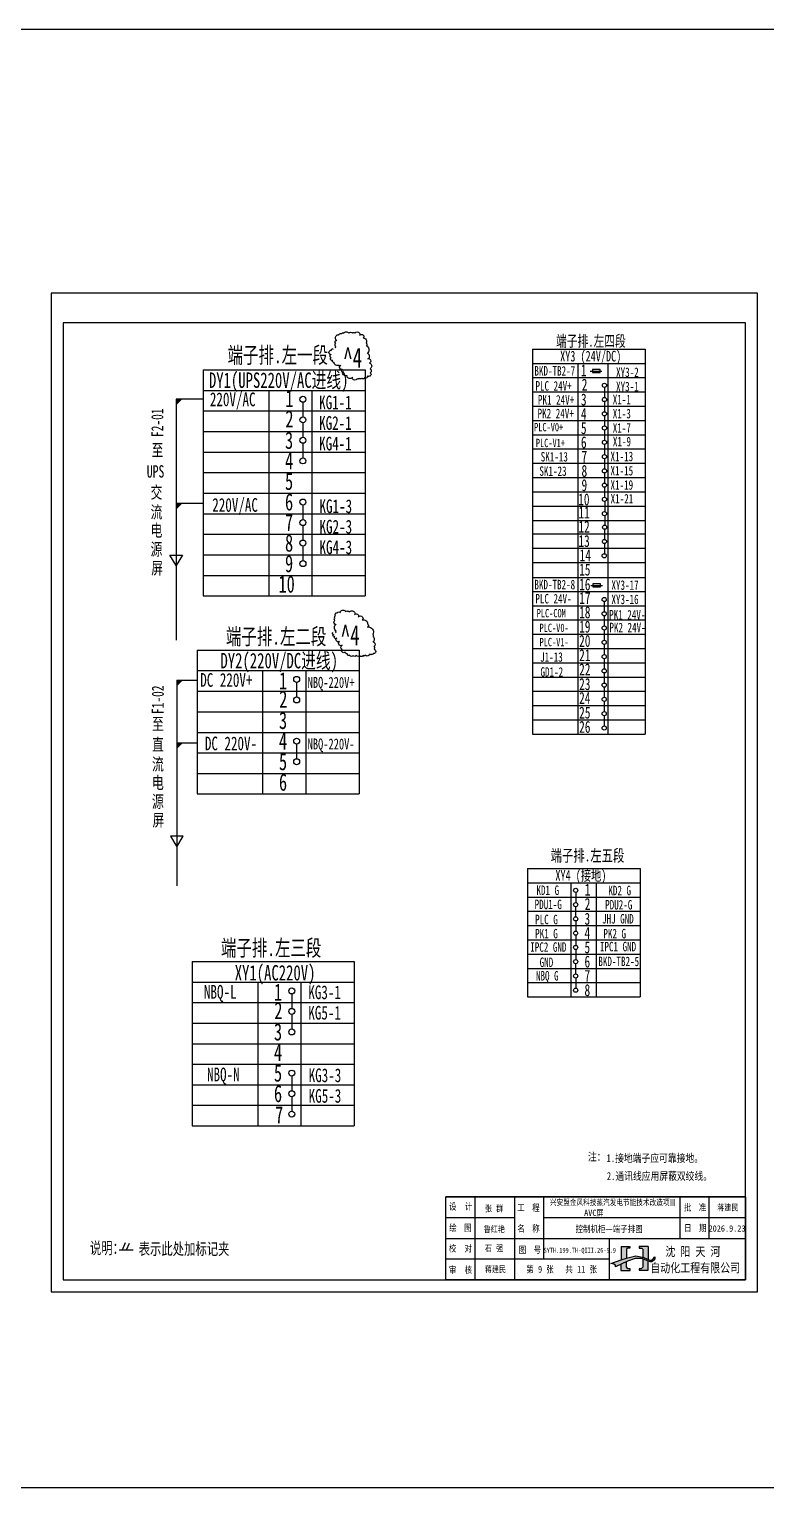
# Model space of a CAD drawing. Header units: millimetres. Extents: x -2527 to 7788, y -1442 to 1215.
# Drawn here: x 5359 to 5979, y -1442 to -215 of the extents above; entities that cross this region are included whole.
import ezdxf
from ezdxf.enums import TextEntityAlignment as Align

# ---------------------------------------------------------------- set-up
doc = ezdxf.new("R2010")
doc.units = ezdxf.units.MM
doc.header["$MEASUREMENT"] = 0
doc.linetypes.add('ACAD_ISO02W100', pattern=[15, 12, -3])
doc.styles.add('_HZTXT', font='', dxfattribs={"width": 0.8})
doc.styles.get("Standard").update_dxf_attribs({"font": '', "width": 0.7, "height": 6})
doc.styles.get('_HZTXT').set_extended_font_data('SimSun')
doc.styles.get('Standard').set_extended_font_data('SimSun')

msp = doc.modelspace()

# ---------------------------------------------------------------- hatches: boundary and pattern name
for points in [[(5487.2, -526.5), (5482.7, -531), (5482.7, -526.5)], [(5487.2, -614.3), (5482.7, -618.8), (5482.7, -614.3)], [(5487.7, -762.8), (5483.2, -767.3), (5483.2, -762.8)], [(5487.7, -815.5), (5483.2, -820.1), (5483.2, -815.5)]]:
    msp.add_hatch(color=256).paths.add_polyline_path(points)
h = msp.add_hatch(color=256)
h.paths.add_polyline_path([(5879.6, -1239.2), (5872, -1239.2), (5872, -1240.6), (5873.7, -1240.6, -0.099172), (5875.2, -1241.6), (5875.2, -1248.2), (5875.9, -1248.4), (5879.6, -1250.1)])
h.paths.add_polyline_path([(5856.9, -1250.4), (5861.4, -1249), (5861.4, -1241.8), (5861.8, -1241), (5862.6, -1240.5), (5864.3, -1240.5), (5864.3, -1239.3), (5856.9, -1239.3)])
h.paths.add_polyline_path([(5862.4, -1251.5), (5868.8, -1249.3), (5873.5, -1249.3), (5875.2, -1249.7), (5877.2, -1250.5), (5881.3, -1252.2), (5882.7, -1252.2), (5884.3, -1250.8), (5885.3, -1249.6), (5885.3, -1247.9), (5885.1, -1248.1), (5883.9, -1249.7), (5882.6, -1250.7), (5881.1, -1250.8), (5875.9, -1248.4), (5869.3, -1247.1), (5861.3, -1249), (5856.9, -1250.4), (5848.3, -1253.6), (5850.7, -1254), (5852.1, -1255), (5852.2, -1256.4)])
h.paths.add_polyline_path([(5861.3, -1256.4), (5861.3, -1252), (5856.8, -1254.2), (5856.8, -1259.3), (5864.4, -1259.3), (5864.4, -1257.9), (5862.6, -1257.9), (5862, -1257.3)])
h.paths.add_polyline_path([(5879.6, -1251.5), (5877.2, -1250.5), (5875.2, -1249.7), (5875.2, -1256.6), (5874.4, -1257.4), (5873.8, -1258), (5872.2, -1258), (5872.2, -1259.2), (5879.6, -1259.2)])

# ---------------------------------------------------------------- linework, layer by layer
for p, q in [((5782.4, -484.5), (5877, -484.5)), ((5782.4, -484.5), (5877, -484.5)), ((5782.4, -484.5), (5782.4, -700.5)), ((5782.4, -484.5), (5782.4, -736.7)), ((5877, -484.5), (5877, -700.5)), ((5877, -484.5), (5877, -808.3)), ((5505.4, -502), (5641.7, -502)), ((5505.4, -502), (5641.7, -502)), ((5505.4, -502), (5505.4, -692.1)), ((5505.4, -502), (5505.4, -622.9)), ((5641.7, -502), (5641.7, -692.1)), ((5641.7, -502), (5641.7, -622.9)), ((5782.4, -496.5), (5782.4, -808.3)), ((5782.4, -496.5), (5877, -496.5)), ((5782.4, -496.5), (5877, -496.5)), ((5820.6, -496.5), (5820.6, -700.5)), ((5820.6, -496.5), (5820.6, -808.3)), ((5830.9, -502.9), (5840.7, -502.9)), ((5845.8, -496.5), (5845.8, -700.5)), ((5845.8, -496.5), (5845.8, -808.3)), ((5782.4, -508.5), (5877, -508.5)), ((5782.4, -508.5), (5877, -508.5)), ((5815, -508.5), (5877, -508.5)), ((5815, -508.5), (5877, -508.5)), ((5487.2, -526.5), (5482.7, -531)), ((5505.4, -519.3), (5641.7, -519.3)), ((5505.4, -519.3), (5641.7, -519.3)), ((5560.5, -519.3), (5560.5, -692.1)), ((5560.5, -519.3), (5560.5, -622.9)), ((5596.8, -519.3), (5596.7, -692.1)), ((5596.8, -519.3), (5596.8, -622.9)), ((5782.4, -520.5), (5877, -520.5)), ((5782.4, -520.5), (5877, -520.5)), ((5815, -520.5), (5877, -520.5)), ((5815, -520.5), (5877, -520.5)), ((5842.8, -516.7), (5842.8, -525.2)), ((5505.4, -536.5), (5641.7, -536.5)), ((5505.4, -536.5), (5641.7, -536.5)), ((5552.4, -536.5), (5641.7, -536.5)), ((5552.4, -536.5), (5641.7, -536.5)), ((5589.2, -529.2), (5589.2, -541.4)), ((5782.4, -532.5), (5877, -532.5)), ((5782.4, -532.5), (5877, -532.5)), ((5815, -532.5), (5877, -532.5)), ((5815, -532.5), (5877, -532.5)), ((5842.9, -528.7), (5842.9, -537.2)), ((5589.1, -546.5), (5589.1, -558.7)), ((5782.4, -544.5), (5877, -544.5)), ((5782.4, -544.5), (5877, -544.5)), ((5815, -544.5), (5877, -544.5)), ((5815, -544.5), (5877, -544.5)), ((5815, -544.5), (5877, -544.5)), ((5815, -544.5), (5877, -544.5)), ((5842.9, -540.7), (5842.9, -549.2)), ((5505.4, -553.8), (5641.7, -553.8)), ((5505.4, -553.8), (5641.7, -553.8)), ((5552.4, -553.8), (5641.7, -553.8)), ((5552.4, -553.8), (5641.7, -553.8)), ((5782.4, -556.5), (5877, -556.5)), ((5782.4, -556.5), (5877, -556.5)), ((5842.9, -552.7), (5842.9, -561.2)), ((5505.4, -571.1), (5641.7, -571.1)), ((5505.4, -571.1), (5641.7, -571.1)), ((5552.4, -571.1), (5641.7, -571.1)), ((5552.4, -571.1), (5641.7, -571.1)), ((5782.4, -568.5), (5877, -568.5)), ((5782.4, -568.5), (5877, -568.5)), ((5842.8, -564.7), (5842.8, -573.2)), ((5505.4, -588.4), (5641.7, -588.4)), ((5505.4, -588.4), (5641.7, -588.4)), ((5552.4, -588.4), (5641.7, -588.4)), ((5552.4, -588.4), (5641.7, -588.4)), ((5552.4, -588.4), (5641.7, -588.4)), ((5552.4, -588.4), (5641.7, -588.4)), ((5782.4, -580.5), (5877, -580.5)), ((5782.4, -580.5), (5877, -580.5)), ((5815, -580.5), (5877, -580.5)), ((5815, -580.5), (5877, -580.5)), ((5842.8, -588.7), (5842.8, -597.2)), ((5842.9, -576.7), (5842.9, -585.2)), ((5782.4, -592.5), (5877, -592.5)), ((5782.4, -592.5), (5877, -592.5)), ((5815, -592.5), (5877, -592.5)), ((5815, -592.5), (5877, -592.5)), ((5842.9, -600.7), (5842.9, -609.2)), ((5505.4, -605.7), (5641.7, -605.7)), ((5505.4, -605.7), (5641.7, -605.7)), ((5782.4, -604.5), (5877, -604.5)), ((5782.4, -604.5), (5877, -604.5)), ((5815, -604.5), (5877, -604.5)), ((5815, -604.5), (5877, -604.5)), ((5843.1, -612.7), (5843.1, -621.2)), ((5487.2, -614.3), (5482.7, -618.8)), ((5505.4, -622.9), (5641.7, -622.9)), ((5505.4, -622.9), (5641.7, -622.9)), ((5589.2, -615.6), (5589.2, -627.8)), ((5782.4, -616.5), (5877, -616.5)), ((5782.4, -616.5), (5877, -616.5)), ((5815, -616.5), (5877, -616.5)), ((5815, -616.5), (5877, -616.5)), ((5815, -616.5), (5877, -616.5)), ((5815, -616.5), (5877, -616.5)), ((5815, -616.5), (5877, -616.5)), ((5815, -616.5), (5877, -616.5)), ((5843.1, -624.7), (5843.1, -632.6)), ((5589.1, -632.9), (5589.1, -645.1)), ((5782.4, -628.5), (5877, -628.5)), ((5842.8, -636.1), (5842.8, -644.6)), ((5505.4, -640.2), (5641.7, -640.2)), ((5505.4, -640.2), (5641.7, -640.2)), ((5589.2, -650.2), (5589.2, -662.4)), ((5782.4, -639.9), (5877, -639.9)), ((5842.9, -648.1), (5842.9, -656.6)), ((5505.4, -657.5), (5641.7, -657.5)), ((5505.4, -657.5), (5641.7, -657.5)), ((5782.4, -651.9), (5877, -651.9)), ((5782.4, -663.9), (5877, -663.9)), ((5505.4, -674.8), (5641.7, -674.8)), ((5505.4, -674.8), (5641.7, -674.8)), ((5782.4, -676.7), (5877, -676.7)), ((5831.4, -683.2), (5841.2, -683.2)), ((5505.4, -692.1), (5641.7, -692.1)), ((5505.4, -692.1), (5641.7, -692.1)), ((5505.4, -692.1), (5641.7, -692.1)), ((5505.4, -692.1), (5641.7, -692.1)), ((5782.4, -688.3), (5877, -688.3)), ((5782.4, -688.3), (5877, -688.3)), ((5815, -688.3), (5877, -688.3)), ((5815, -688.3), (5877, -688.3)), ((5842.7, -696.9), (5842.7, -705.4)), ((5782.4, -700.3), (5877, -700.3)), ((5782.4, -700.3), (5877, -700.3)), ((5815, -700.3), (5877, -700.3)), ((5815, -700.3), (5877, -700.3)), ((5842.7, -708.9), (5842.7, -717.4)), ((5782.4, -712.3), (5877, -712.3)), ((5782.4, -712.3), (5877, -712.3)), ((5815, -712.3), (5877, -712.3)), ((5815, -712.3), (5877, -712.3)), ((5842.7, -720.9), (5842.7, -729.4)), ((5782.4, -724.3), (5877, -724.3)), ((5782.4, -724.3), (5877, -724.3)), ((5815, -724.3), (5877, -724.3)), ((5815, -724.3), (5877, -724.3)), ((5842.7, -732.9), (5842.7, -741.4)), ((5500.3, -737.6), (5636.5, -737.6)), ((5500.3, -737.6), (5636.5, -737.6)), ((5500.3, -737.6), (5500.3, -858.6)), ((5500.3, -737.6), (5500.3, -858.6)), ((5636.5, -737.6), (5636.5, -858.6)), ((5636.5, -737.6), (5636.5, -858.6)), ((5782.4, -736.3), (5877, -736.3)), ((5782.4, -736.3), (5877, -736.3)), ((5782.4, -748.3), (5877, -748.3)), ((5782.4, -748.3), (5877, -748.3)), ((5815, -736.3), (5877, -736.3)), ((5815, -736.3), (5877, -736.3)), ((5815, -748.3), (5877, -748.3)), ((5815, -748.3), (5877, -748.3)), ((5842.7, -744.9), (5842.7, -753.4)), ((5500.3, -754.9), (5636.5, -754.9)), ((5500.3, -754.9), (5636.5, -754.9)), ((5555.4, -754.9), (5555.4, -858.6)), ((5555.4, -754.9), (5555.4, -858.6)), ((5591.6, -754.9), (5591.6, -858.6)), ((5591.6, -754.9), (5591.6, -858.6)), ((5782.4, -760.3), (5877, -760.3)), ((5782.4, -760.3), (5877, -760.3)), ((5815, -760.3), (5877, -760.3)), ((5815, -760.3), (5877, -760.3)), ((5842.7, -756.9), (5842.7, -765.4)), ((5487.7, -762.8), (5483.2, -767.3)), ((5500.3, -772.2), (5636.5, -772.2)), ((5500.3, -772.2), (5636.5, -772.2)), ((5547.2, -772.2), (5636.5, -772.2)), ((5547.2, -772.2), (5636.5, -772.2)), ((5584, -764.9), (5584, -777.1)), ((5782.4, -772.3), (5877, -772.3)), ((5782.4, -772.3), (5877, -772.3)), ((5815, -772.3), (5877, -772.3)), ((5815, -772.3), (5877, -772.3)), ((5842.7, -768.9), (5842.7, -777.4)), ((5782.4, -784.3), (5877, -784.3)), ((5842.7, -780.9), (5842.7, -789.4)), ((5500.3, -789.5), (5636.5, -789.5)), ((5500.3, -789.5), (5636.5, -789.5)), ((5547.2, -789.5), (5636.5, -789.5)), ((5547.2, -789.5), (5636.5, -789.5)), ((5782.4, -796.3), (5877, -796.3)), ((5842.7, -792.9), (5842.7, -801.4)), ((5500.3, -806.8), (5636.5, -806.8)), ((5500.3, -806.8), (5636.5, -806.8)), ((5547.2, -806.8), (5636.5, -806.8)), ((5547.2, -806.8), (5636.5, -806.8)), ((5782.4, -808.3), (5877, -808.3)), ((5487.7, -815.5), (5483.2, -820.1)), ((5584, -816.7), (5584, -828.9)), ((5500.3, -824), (5636.5, -824)), ((5500.3, -824), (5636.5, -824)), ((5547.2, -824), (5636.5, -824)), ((5547.2, -824), (5636.5, -824)), ((5547.2, -824), (5636.5, -824)), ((5547.2, -824), (5636.5, -824)), ((5500.3, -841.3), (5636.5, -841.3)), ((5500.3, -841.3), (5636.5, -841.3)), ((5500.3, -858.6), (5636.5, -858.6)), ((5500.3, -858.6), (5636.5, -858.6)), ((5778.3, -921.3), (5778.3, -1017.3)), ((5778.3, -921.3), (5778.3, -1017.3)), ((5778.3, -921.3), (5872.9, -921.3)), ((5778.3, -921.3), (5872.9, -921.3)), ((5872.9, -921.3), (5872.9, -1017.3)), ((5872.9, -921.3), (5872.9, -1029.3)), ((5778.3, -933.3), (5872.9, -933.3)), ((5778.3, -933.3), (5872.9, -933.3)), ((5778.3, -933.3), (5778.3, -1029.3)), ((5814.5, -933.3), (5814.5, -1029.3)), ((5818.7, -941.4), (5818.7, -949.9)), ((5836, -933.3), (5836, -1029.3)), ((5778.3, -945.3), (5872.9, -945.3)), ((5778.3, -945.3), (5872.9, -945.3)), ((5810.9, -945.3), (5872.9, -945.3)), ((5810.9, -945.3), (5872.9, -945.3)), ((5818.6, -953.4), (5818.6, -961.9)), ((5778.3, -957.3), (5872.9, -957.3)), ((5778.3, -957.3), (5872.9, -957.3)), ((5810.9, -957.3), (5872.9, -957.3)), ((5810.9, -957.3), (5872.9, -957.3)), ((5818.7, -965.4), (5818.7, -973.9)), ((5778.3, -969.3), (5872.9, -969.3)), ((5778.3, -969.3), (5872.9, -969.3)), ((5778.3, -981.3), (5872.9, -981.3)), ((5778.3, -981.3), (5872.9, -981.3)), ((5810.9, -969.3), (5872.9, -969.3)), ((5810.9, -969.3), (5872.9, -969.3)), ((5810.9, -981.3), (5872.9, -981.3)), ((5810.9, -981.3), (5872.9, -981.3)), ((5810.9, -981.3), (5872.9, -981.3)), ((5810.9, -981.3), (5872.9, -981.3)), ((5818.7, -977.4), (5818.7, -985.9)), ((5778.3, -993.3), (5872.9, -993.3)), ((5778.3, -993.3), (5872.9, -993.3)), ((5818.7, -989.4), (5818.7, -997.9)), ((5496.2, -999.5), (5632.4, -999.5)), ((5496.2, -999.5), (5632.4, -999.5)), ((5496.2, -999.5), (5496.2, -1120.5)), ((5496.2, -999.5), (5496.2, -1137.8)), ((5632.4, -999.5), (5632.4, -1120.5)), ((5632.4, -999.5), (5632.4, -1137.8)), ((5778.3, -1005.3), (5872.9, -1005.3)), ((5778.3, -1005.3), (5872.9, -1005.3)), ((5818.6, -1001.4), (5818.6, -1009.9)), ((5496.2, -1016.8), (5632.4, -1016.8)), ((5496.2, -1016.8), (5632.4, -1016.8)), ((5551.2, -1016.8), (5551.2, -1120.5)), ((5551.2, -1016.8), (5551.2, -1137.8)), ((5587.5, -1016.8), (5587.5, -1120.5)), ((5587.5, -1016.8), (5587.5, -1137.8)), ((5778.3, -1017.3), (5872.9, -1017.3)), ((5778.3, -1017.3), (5872.9, -1017.3)), ((5810.9, -1017.3), (5872.9, -1017.3)), ((5810.9, -1017.3), (5872.9, -1017.3)), ((5818.7, -1013.4), (5818.7, -1021.9)), ((5579.9, -1026.8), (5579.9, -1039)), ((5778.3, -1029.3), (5872.9, -1029.3)), ((5496.2, -1034.1), (5632.4, -1034.1)), ((5496.2, -1034.1), (5632.4, -1034.1)), ((5543.1, -1034.1), (5632.4, -1034.1)), ((5543.1, -1034.1), (5632.4, -1034.1)), ((5496.2, -1051.4), (5632.4, -1051.4)), ((5496.2, -1051.4), (5632.4, -1051.4)), ((5543.1, -1051.4), (5632.4, -1051.4)), ((5543.1, -1051.4), (5632.4, -1051.4)), ((5579.9, -1044.1), (5579.9, -1056.3)), ((5496.2, -1068.7), (5632.4, -1068.7)), ((5496.2, -1068.7), (5632.4, -1068.7)), ((5543.1, -1068.7), (5632.4, -1068.7)), ((5543.1, -1068.7), (5632.4, -1068.7)), ((5496.2, -1085.9), (5632.4, -1085.9)), ((5496.2, -1085.9), (5632.4, -1085.9)), ((5543.1, -1085.9), (5632.4, -1085.9)), ((5543.1, -1085.9), (5632.4, -1085.9)), ((5543.1, -1085.9), (5632.4, -1085.9)), ((5543.1, -1085.9), (5632.4, -1085.9)), ((5496.2, -1103.2), (5632.4, -1103.2)), ((5496.2, -1103.2), (5632.4, -1103.2)), ((5579.9, -1095.9), (5579.9, -1108.1)), ((5579.9, -1113.2), (5579.9, -1125.4)), ((5496.2, -1120.5), (5632.4, -1120.5)), ((5496.2, -1120.5), (5632.4, -1120.5)), ((5496.2, -1137.8), (5632.4, -1137.8)), ((5961.5, -1197.4), (5709.5, -1197.4)), ((5709.5, -1197.4), (5961.5, -1197.4)), ((5709.5, -1267.4), (5709.5, -1197.4)), ((5734, -1197.4), (5734, -1267.4)), ((5767.1, -1197.4), (5767.1, -1267.4)), ((5791.6, -1197.4), (5791.6, -1249.9)), ((5906.3, -1197.4), (5906.3, -1232.4)), ((5930.8, -1197.4), (5930.8, -1232.4)), ((5961.5, -1197.4), (5961.5, -1267.4)), ((5961.5, -1197.4), (5961.5, -1232.4)), ((5709.5, -1214.9), (5767.1, -1214.9)), ((5791.6, -1214.9), (5961.5, -1214.9)), ((5709.5, -1232.4), (5961.5, -1232.4)), ((5846.8, -1232.4), (5846.8, -1267.4)), ((5846.8, -1249.9), (5709.5, -1249.9)), ((5848.3, -1253.6), (5856.9, -1250.4)), ((5856.9, -1239.3), (5856.9, -1250.4)), ((5856.9, -1239.3), (5864.3, -1239.3)), ((5856.9, -1250.4), (5861.3, -1249)), ((5861.3, -1249), (5869.3, -1247.1)), ((5861.8, -1241), (5861.4, -1241.8)), ((5861.4, -1241.8), (5861.4, -1241.8)), ((5861.4, -1241.8), (5861.4, -1249)), ((5862.6, -1240.5), (5861.8, -1241)), ((5868.8, -1249.3), (5862.4, -1251.5)), ((5864.3, -1240.5), (5862.6, -1240.5)), ((5862.6, -1240.5), (5862.6, -1240.5)), ((5864.3, -1239.3), (5864.3, -1240.5)), ((5873.5, -1249.3), (5868.8, -1249.3)), ((5869.3, -1247.1), (5875.9, -1248.4)), ((5879.6, -1239.2), (5872, -1239.2)), ((5872, -1239.2), (5872, -1240.6)), ((5872, -1240.6), (5873.7, -1240.6)), ((5875.2, -1249.7), (5873.5, -1249.3)), ((5875.2, -1241.6), (5875.2, -1248.2)), ((5877.2, -1250.5), (5875.2, -1249.7)), ((5875.2, -1249.7), (5875.2, -1256.6)), ((5875.9, -1248.4), (5881.1, -1250.8)), ((5881.3, -1252.2), (5877.2, -1250.5)), ((5879.6, -1239.2), (5879.6, -1250.1)), ((5881.1, -1250.8), (5882.6, -1250.7)), ((5882.6, -1250.7), (5883.9, -1249.7)), ((5884.3, -1250.8), (5882.7, -1252.2)), ((5883.9, -1249.7), (5885.1, -1248.1)), ((5885.3, -1249.6), (5884.3, -1250.8)), ((5885.1, -1248.1), (5885.3, -1247.9)), ((5885.3, -1247.9), (5885.3, -1249.6)), ((5850.7, -1254), (5848.3, -1253.6)), ((5852.1, -1255), (5850.7, -1254)), ((5852.2, -1256.4), (5852.1, -1255)), ((5862.4, -1251.5), (5852.2, -1256.4)), ((5856.8, -1254.2), (5856.8, -1259.3)), ((5856.8, -1259.3), (5864.4, -1259.3)), ((5861.3, -1256.4), (5861.3, -1252)), ((5862, -1257.3), (5861.3, -1256.4)), ((5862.6, -1257.9), (5862, -1257.3)), ((5864.4, -1257.9), (5862.6, -1257.9)), ((5864.4, -1259.3), (5864.4, -1257.9)), ((5873.8, -1258), (5872.2, -1258)), ((5872.2, -1258), (5872.2, -1259.2)), ((5872.2, -1259.2), (5879.6, -1259.2)), ((5874.4, -1257.4), (5873.8, -1258)), ((5875.2, -1256.6), (5874.4, -1257.4)), ((5879.6, -1259.2), (5879.6, -1251.5)), ((5882.7, -1252.2), (5881.3, -1252.2)), ((5961.5, -1267.4), (5709.5, -1267.4)), ((5961.5, -1267.4), (5709.5, -1267.4))]:
    msp.add_line(p, q)
at = {"lineweight": -3, "ltscale": 1000}
for p, q in [((5505.4, -526.5), (5482.7, -526.5)), ((5482.7, -526.5), (5482.7, -729.2)), ((5589.3, -563.8), (5589.2, -576)), ((5505.4, -614.3), (5482.7, -614.3)), ((5477.3, -657.9), (5488, -657.9)), ((5482.7, -666.6), (5477.3, -657.9)), ((5488, -657.9), (5482.7, -666.6)), ((5483.2, -762.8), (5500.3, -762.8)), ((5483.2, -762.8), (5483.2, -936)), ((5483.2, -815.6), (5500.3, -815.6)), ((5477.8, -894.2), (5483.2, -903)), ((5488.6, -894.2), (5477.8, -894.2)), ((5483.2, -903), (5488.6, -894.2)), ((5439.7, -1236.1), (5437.1, -1242.4)), ((5443.2, -1236.8), (5440.6, -1242.4)), ((5446.5, -1242.4), (5434.6, -1242.4))]:
    msp.add_line(p, q, dxfattribs=at)
at = {"color": 1, "lineweight": -3, "ltscale": 1000}
msp.add_lwpolyline([(-1784.7, -215.4), (7786.1, -215.4), (7786.1, -1442.2), (-1784.7, -1442.2)], close=True, dxfattribs=at)
for points in [[(5377.5, -437.4), (5377.5, -1277.4), (5971.5, -1277.4), (5971.5, -437.4)], [(5387.5, -462.4), (5387.5, -1267.4), (5961.5, -1267.4), (5961.5, -462.4)], [(5832.8, -504.2), (5839.2, -504.2), (5839.2, -501.6), (5832.8, -501.6)], [(5833.1, -684.4), (5839.6, -684.4), (5839.6, -681.9), (5833.1, -681.9)]]:
    msp.add_lwpolyline(points, close=True)
for points in [[(5616.9, -483.4, -0.520567), (5616.9, -482.4, -0.520567), (5616.9, -479.6, -0.520567), (5616.9, -477.3, -0.520567), (5617.7, -477.3, -0.520567), (5617.7, -472.9, -0.520567), (5619.6, -472.9, -0.520567), (5620.7, -471.4, -0.520567), (5621.3, -471.4, -0.520567), (5621.9, -471.4, -0.520567), (5623.6, -471, -0.520567), (5627.8, -471, -0.520567), (5631, -471, -0.520567), (5632.9, -471, -0.520567), (5636.9, -471, -0.520567), (5636.9, -472.9, -0.520567), (5640, -472.9, -0.520567), (5640, -475, -0.520567), (5642.5, -479.4, -0.520567), (5642.5, -481.9, -0.520567), (5643.2, -481.9, -0.520567), (5643.2, -488.2, -0.520567), (5644, -488.2, -0.520567), (5644, -492.7, -0.520567), (5645.3, -492.7, -0.520567), (5645.3, -496.4, -0.520567), (5645.9, -496.4, -0.520567), (5645.9, -501.1, -0.520567), (5645.9, -504.4, -0.520567), (5645.9, -507.1, -0.520567), (5645.1, -507.1, -0.520567), (5643.4, -507.1, -0.520567), (5643.4, -508.2, -0.520567), (5641.1, -508.2, -0.520567), (5641.1, -509, -0.520567), (5638.8, -509, -0.520567), (5636.4, -509, -0.520567), (5635, -509.5, -0.520567), (5631, -509.5, -0.520567), (5631, -508.2, -0.520567), (5626.6, -508.2, -0.520567), (5626.6, -506.9, -0.520567), (5622.6, -504, -0.520567), (5622.6, -501.3, -0.520567), (5620.9, -501.3, -0.520567), (5620.9, -498.1, -0.520567), (5619, -498.1, -0.520567), (5615.4, -495.4, -0.520567), (5614.4, -495.4, -0.520567), (5614.4, -493.7, -0.520567), (5612.9, -493.7, -0.520567), (5612.9, -491.8, -0.520567), (5612.9, -488.7, -0.520567), (5611.8, -488.7, -0.520567), (5611.8, -485.9, -0.520567), (5613.3, -485.9, -0.520567), (5613.3, -484.7, -0.520567), (5614.6, -484.5, -0.520567), (5614.6, -484.5)], [(5617.2, -723.2, -0.520567), (5617.2, -721.6, -0.520567), (5617.2, -715.8, -0.520567), (5616.1, -715.8, -0.520567), (5616.1, -712.6, -0.520567), (5616.1, -711, -0.520567), (5616.1, -709.9, -0.520567), (5616.4, -709.1, -0.520567), (5616.6, -708.1, -0.520567), (5616.6, -707.3, -0.520567), (5618, -706.2, -0.520567), (5620.9, -706.2, -0.520567), (5620.9, -705.2, -0.520567), (5625.1, -705.2, -0.520567), (5627.3, -705.2, -0.520567), (5628.3, -705.2, -0.520567), (5628.3, -705.7, -0.520567), (5632.6, -705.7, -0.520567), (5632.6, -708.1, -0.520567), (5635.8, -708.1, -0.520567), (5635.8, -709.7, -0.520567), (5639.2, -709.7, -0.520567), (5639.2, -712.3, -0.520567), (5643.7, -715.5, -0.520567), (5643.7, -718.4, -0.520567), (5645.3, -718.4, -0.520567), (5648, -724.5, -0.520567), (5648, -726.1, -0.520567), (5648, -730.9, -0.520567), (5649, -730.9, -0.520567), (5649, -734.6, -0.520567), (5649.3, -736.2, -0.520567), (5649.3, -737.3, -0.520567), (5649.8, -737.3, -0.520567), (5649.8, -740.2, -0.520567), (5648.8, -740.2, -0.520567), (5646.9, -741.2, -0.520567), (5645.8, -741.2, -0.520567), (5645, -741.2, -0.520567), (5645, -741.8, -0.520567), (5641.6, -741.8, -0.520567), (5640, -742.3, -0.520567), (5636.8, -742.3, -0.520567), (5634.2, -742.3, -0.520567), (5631.5, -742.3, -0.520567), (5628.6, -742.3, -0.520567), (5628.6, -741.8, -0.520567), (5627, -741.8, -0.520567), (5627, -741, -0.520567), (5625.7, -739.9, -0.520567), (5624.9, -739.9, -0.520567), (5624.9, -739.1, -0.520567), (5622.2, -739.1, -0.520567), (5622.2, -737, -0.520567), (5622.2, -733.5, -0.520567), (5620.1, -733.5, -0.520567), (5620.1, -730.1, -0.520567), (5617.7, -730.1, -0.520567), (5617.7, -727.7, -0.520567), (5616.1, -727.7, -0.520567), (5616.1, -726.1, -0.520567), (5615, -726.1, -0.520567), (5615, -724.3, -0.520567), (5614.5, -724.3, -0.520567), (5614.5, -722.9, -0.520567), (5614.5, -722.7)]]:
    msp.add_lwpolyline(points, format="xyb", dxfattribs=at)
for centre, radius in [((5842.9, -514.9), 1.75), ((5589.2, -526.7), 2.52), ((5842.9, -526.9), 1.75), ((5842.9, -538.9), 1.75), ((5589.2, -544), 2.52), ((5842.9, -550.9), 1.75), ((5589.2, -561.2), 2.52), ((5842.9, -562.9), 1.75), ((5589.2, -578.5), 2.52), ((5842.9, -574.9), 1.75), ((5842.9, -586.9), 1.75), ((5842.9, -598.9), 1.75), ((5589.2, -613.1), 2.52), ((5842.9, -610.9), 1.75), ((5842.9, -622.9), 1.75), ((5589.2, -630.4), 2.52), ((5843.1, -634.3), 1.75), ((5589.2, -647.6), 2.52), ((5842.9, -646.3), 1.75), ((5589.3, -664.9), 2.52), ((5842.7, -658.3), 1.75), ((5842.7, -695.1), 1.75), ((5842.7, -707.1), 1.75), ((5842.7, -719.1), 1.75), ((5842.7, -731.1), 1.75), ((5842.7, -743.1), 1.75), ((5584, -762.3), 2.52), ((5842.7, -755.1), 1.75), ((5842.7, -767.1), 1.75), ((5584, -779.6), 2.52), ((5842.7, -779.1), 1.75), ((5842.7, -791.1), 1.75), ((5842.7, -803.1), 1.75), ((5584, -814.2), 2.52), ((5584, -831.5), 2.52), ((5818.7, -939.7), 1.75), ((5818.7, -951.7), 1.75), ((5818.7, -963.7), 1.75), ((5818.7, -975.7), 1.75), ((5818.7, -987.7), 1.75), ((5818.7, -999.7), 1.75), ((5818.7, -1011.7), 1.75), ((5579.9, -1024.3), 2.52), ((5818.7, -1023.7), 1.75), ((5579.9, -1041.5), 2.52), ((5579.9, -1058.8), 2.52), ((5579.9, -1093.4), 2.52), ((5579.9, -1110.7), 2.52), ((5579.9, -1127.9), 2.52)]:
    msp.add_circle(centre, radius)
msp.add_arc((5871.9, -1244.8), 4.55, 44.9974, 67.6519)

# ---------------------------------------------------------------- texts
at = {"color": 0, "width": 0.7}
for s, height, p in [('端子排.左四段', 9.45, (5802.2, -482.4)), ('NBQ-220V+', 9.22, (5593.2, -769.4)), ('NBQ-220V-', 9.22, (5593.2, -821.2))]:
    msp.add_text(s, height=height, dxfattribs=at).set_placement(p)
at = {"width": 0.7}
for s, height, p in [('端子排.左一段', 13.61, (5525.9, -496.3)), ('XY3 (24V/DC)', 9, (5805.6, -494.9)), ('DY1(UPS220V/AC进线)', 12.96, (5510.2, -517.1)), ('1', 10, (5823, -507.4)), ('2', 10, (5823.8, -519.4)), ('220V/AC', 11.52, (5511, -532.5)), ('1', 14.4, (5574.5, -533.2)), ('1', 14.4, (5574.5, -533.2)), ('KG1-1', 11.52, (5602.9, -535.1)), ('3', 10, (5823.1, -531.9)), ('3', 10, (5823.1, -531.9)), ('2', 14.4, (5574.5, -550.4)), ('2', 14.4, (5574.5, -550.4)), ('4', 10, (5823.1, -543.9)), ('4', 10, (5823.1, -543.9)), ('KG2-1', 11.52, (5602.9, -552.4)), ('PLC-V0+', 7, (5783.7, -553.6)), ('5', 10, (5823.1, -555.9)), ('5', 10, (5823.1, -555.9)), ('至', 10.4, (5462, -574.6)), ('3', 14.4, (5574.2, -568.4)), ('3', 14.4, (5574.2, -568.4)), ('KG4-1', 11.52, (5602.9, -569.7)), ('PLC-V1+', 7, (5785.2, -566.9)), ('6', 10, (5823.1, -567.9)), ('6', 10, (5823.1, -567.9)), ('4', 14.4, (5574.2, -585.7)), ('4', 14.4, (5574.2, -585.7)), ('7', 10, (5823.6, -579.9)), ('7', 10, (5823.6, -579.9)), ('UPS', 10.37, (5457.9, -592.5)), ('8', 10, (5823.6, -591.9)), ('8', 10, (5823.6, -591.9)), ('交', 10.4, (5461.1, -610.1)), ('5', 14.4, (5574.2, -602.9)), ('5', 14.4, (5574.2, -602.9)), ('9', 10, (5823.6, -603.9)), ('9', 10, (5823.6, -603.9)), ('220V/AC', 11.52, (5513, -621.3)), ('6', 14.4, (5574.2, -620.2)), ('6', 14.4, (5574.2, -620.2)), ('KG1-3', 11.52, (5603.2, -622.4)), ('10', 10, (5820.8, -615.9)), ('10', 10, (5820.8, -615.9)), ('流', 10.4, (5461.1, -626.7)), ('7', 14.4, (5574.2, -637.5)), ('11', 10, (5821, -626.9)), ('11', 10, (5821, -626.9)), ('电', 10.4, (5461.1, -642.1)), ('KG2-3', 11.52, (5603.2, -639.6)), ('12', 10, (5821, -638.9)), ('12', 10, (5821, -638.9)), ('源', 10.4, (5461.1, -658)), ('8', 14.4, (5574.2, -654.8)), ('KG4-3', 11.52, (5603.2, -656.9)), ('13', 10, (5821, -650.9)), ('13', 10, (5821, -650.9)), ('9', 14.4, (5574.2, -672.1)), ('14', 10, (5822, -662.9)), ('屏', 10.4, (5461.7, -673.8)), ('15', 10, (5821.6, -674.9)), ('15', 10, (5821.6, -674.9)), ('10', 14.4, (5568.7, -689.3)), ('16', 10, (5821.6, -687.4)), ('17', 10, (5821.6, -698.9)), ('17', 10, (5821.6, -698.9)), ('PLC-COM', 7, (5785.9, -710.1)), ('18', 10, (5821.6, -710.9)), ('端子排.左二段', 13.61, (5524.5, -733)), ('PLC-V0-', 7, (5788.3, -722.4)), ('19', 10, (5821.6, -722.9)), ('PLC-V1-', 7, (5788.3, -734.4)), ('20', 10, (5821.6, -734.9)), ('DY2(220V/DC进线)', 12.96, (5519.9, -753)), ('21', 10, (5821.6, -746.9)), ('DC 220V+', 11.52, (5502.9, -768.5)), ('1', 14.4, (5569.1, -770.6)), ('22', 10, (5821.6, -758.9)), ('2', 14.4, (5569.3, -786.1)), ('2', 14.4, (5569.3, -786.1)), ('23', 10, (5821.6, -771.2)), ('24', 10, (5821.6, -782.9)), ('至', 10.4, (5462.3, -804.9)), ('3', 14.4, (5569.1, -804)), ('3', 14.4, (5569.1, -804)), ('25', 10, (5821.6, -795.2)), ('26', 10, (5821.6, -807.2)), ('4', 14.4, (5569.1, -821.3)), ('4', 14.4, (5569.1, -821.3)), ('直', 10.4, (5462.3, -822.3)), ('DC 220V-', 11.52, (5506.8, -821.9)), ('流', 10.4, (5462.3, -838.8)), ('5', 14.4, (5569.1, -838.6)), ('5', 14.4, (5569.1, -838.6)), ('电', 10.4, (5462.3, -854.3)), ('6', 14.4, (5569.1, -855.9)), ('6', 14.4, (5569.1, -855.9)), ('源', 10.4, (5462.3, -870.2)), ('屏', 10.4, (5462.8, -885.8)), ('端子排.左五段', 10, (5797.6, -915.4)), ('XY4 (接地)', 9, (5801.6, -931.6)), ('1', 10, (5826.3, -944.2)), ('1', 10, (5826.3, -944.2)), ('2', 10, (5826.3, -956.2)), ('2', 10, (5826.3, -956.2)), ('3', 10, (5826.1, -968.6)), ('3', 10, (5826.1, -968.6)), ('端子排.左三段', 13.61, (5520.3, -994.9)), ('4', 10, (5826.1, -980.6)), ('4', 10, (5826.1, -980.6)), ('5', 10, (5826.1, -992.6)), ('5', 10, (5826.1, -992.6)), ('XY1(AC220V)', 12.96, (5531.9, -1015.5)), ('6', 10, (5826.1, -1004.6)), ('6', 10, (5826.1, -1004.6)), ('7', 10, (5826.1, -1016.6)), ('7', 10, (5826.1, -1016.6)), ('NBQ-L', 11.52, (5506, -1030.8)), ('1', 14.4, (5565, -1032.5)), ('KG3-1', 11.52, (5593.8, -1031.2)), ('8', 10, (5826.1, -1028.6)), ('2', 14.4, (5565.2, -1048)), ('2', 14.4, (5565.2, -1048)), ('KG5-1', 11.52, (5593.8, -1048.4)), ('3', 14.4, (5564.9, -1065.9)), ('3', 14.4, (5564.9, -1065.9)), ('4', 14.4, (5564.9, -1083.2)), ('4', 14.4, (5564.9, -1083.2)), ('NBQ-N', 11.52, (5508.6, -1100.3)), ('5', 14.4, (5564.9, -1100.5)), ('5', 14.4, (5564.9, -1100.5)), ('KG3-3', 11.52, (5594.1, -1101)), ('6', 14.4, (5564.9, -1117.8)), ('6', 14.4, (5564.9, -1117.8)), ('KG5-3', 11.52, (5594.1, -1118.3)), ('7', 14.4, (5565.9, -1135.7)), ('说明：', 10, (5410.1, -1245.5)), ('表示此处加标记夹', 10, (5451.1, -1246.2))]:
    msp.add_text(s, height=height, dxfattribs=at).set_placement(p)
at = {"color": 0, "width": 0.7}
for s, p in [('BKD-TB2-7', (5801.1, -502.8)), ('X1-13', (5857.5, -574.8)), ('BKD-TB2-8', (5801.1, -682.6))]:
    msp.add_text(s, height=8, dxfattribs=at).set_placement(p, align=Align.MIDDLE)
at = {"width": 0.7}
for s, p in [('XY3-2', (5862.2, -504)), ('PLC 24V+', (5800.1, -515.4)), ('XY3-1', (5862.2, -516)), ('PK1 24V+', (5802.2, -527.1)), ('X1-1', (5857.5, -526.8)), ('PK2 24V+', (5801.9, -538.6)), ('X1-3', (5857.5, -538.8)), ('X1-7', (5857.5, -550.8)), ('X1-9', (5857.6, -562.3)), ('SK1-13', (5800.7, -575)), ('SK1-23', (5799.6, -587.1)), ('X1-15', (5857.5, -586.8)), ('X1-19', (5857.5, -598.8)), ('X1-21', (5857.6, -610.3)), ('XY3-17', (5860.2, -683)), ('PLC 24V-', (5800, -694.4)), ('XY3-16', (5860.2, -695)), ('PK1 24V-', (5862.1, -707.9)), ('PK2 24V-', (5862.3, -718.6)), ('J1-13', (5798.3, -743.5)), ('GD1-2', (5798.6, -756)), ('KD1 G ', (5797.1, -939.6)), ('KD2 G ', (5857.6, -939.8)), ('PDU1-G', (5795.6, -951.5)), ('PDU2-G', (5854.9, -951.8)), ('PLC G ', (5796, -964.2)), ('JHJ GND', (5854.2, -963.6)), ('PK1 G', (5794.1, -976.1)), ('PK2 G', (5851.5, -976.1)), ('IPC2 GND', (5795.7, -987.4)), ('IPC1 GND', (5854.3, -987)), ('GND', (5794.1, -1000.2)), ('BKD-TB2-5 ', (5856.8, -999.5)), ('NBQ G', (5794.8, -1012.5))]:
    msp.add_text(s, height=8, dxfattribs=at).set_placement(p, align=Align.MIDDLE)
for s, p in [('F2-01', (5471.8, -558.4)), ('F1-02', (5472.2, -791.4))]:
    msp.add_text(s, height=10.08, rotation=90, dxfattribs=at).set_placement(p)
at = {"style": '_HZTXT', "width": 0.8}
for s, height, p in [('注：', 6.6, (5829, -1167.1)), ('1.接地端子应可靠接地。', 6.6, (5844.7, -1168.2)), ('2.通讯线应用屏蔽双绞线。', 6.6, (5844.9, -1183.3)), ('设  计', 5.6, (5712.2, -1208.4)), ('兴安盟金风科技蒸汽发电节能技术改造项目', 4.99, (5797, -1204.6)), ('张 群', 5.28, (5742.4, -1209.9)), ('工\u3000程', 5.6, (5769.6, -1209.4)), ('AVC屏', 5.28, (5825.8, -1213.5)), ('批\u3000准', 5.6, (5909.7, -1209.2)), ('蒋建民', 5.28, (5937.8, -1209.1)), ('绘\u3000图', 5.6, (5712.3, -1226.3)), ('鲁红艳', 5.28, (5741.3, -1227.2)), ('名\u3000称', 5.6, (5769.6, -1226.9)), ('控制机柜—端子排图', 5.6, (5818.6, -1227.3)), ('日\u3000期', 5.6, (5909.9, -1226.5)), ('2026.9.23', 5.28, (5930.5, -1226.7)), ('校  对', 5.6, (5712, -1243.7)), ('石 强', 5.28, (5742.4, -1243.3)), ('图\u3000号', 5.6, (5770.8, -1244.9)), ('沈 阳 天 河', 7.7, (5894.2, -1247.3)), ('SYTH.199.TH-QIII.26-9.9', 4.05, (5791.7, -1244.4)), ('审  核', 5.6, (5712, -1261.7)), ('蒋建民', 5.28, (5742.3, -1261)), ('第 9 张\u3000 共 11 张', 5.6, (5777.2, -1261.2)), ('自动化工程有限公司', 7.7, (5881.4, -1261))]:
    msp.add_text(s, height=height, dxfattribs=at).set_placement(p)
at = {"linetype": 'ACAD_ISO02W100', "lineweight": -3, "char_height": 16.8, "width": 14.883, "attachment_point": 1}
for insert in [(5623.1, -483.3), (5621, -716.7)]:
    msp.add_mtext('^ 4', dxfattribs=dict(at, insert=insert))

doc.saveas('drawing.dxf')
